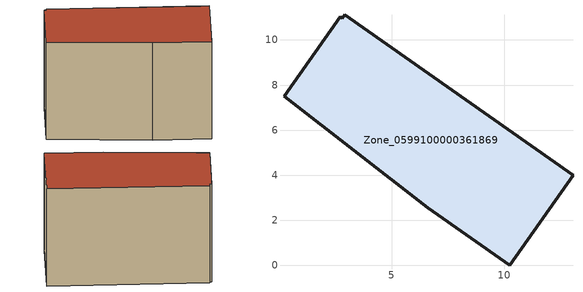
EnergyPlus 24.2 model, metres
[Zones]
Zone_0599100000361869
 floor ground (C_G): 6.62,2.55 0.22,7.51 2.71,11.04 2.81,10.97 2.92,11.11 13.06,3.98 10.26,0 z3.66
 wall outside (C_F): 13.06,3.98 2.92,11.11 2.81,10.97 2.71,11.04 0.22,7.51 6.62,2.55 10.26,0 13.06,3.98 z3.66:12.53
 roof outside (C_R): 6.62,2.55 10.26,0 13.06,3.98 2.92,11.11 2.81,10.97 2.71,11.04 0.22,7.51 z12.53
[BUILDING]
Pand.0599100000361869: North Axis=0; Terrain=City; Loads Convergence Tolerance Value=0.04; Temperature Convergence Tolerance Value=0.4; Solar Distribution=FullExterior; Maximum Number of Warmup Days=25; Minimum Number of Warmup Days=1
[Site:Location]
Rotterdam.The.Hague.AP_ZH_NLD Design_Conditions: Latitude=51.96; Longitude=4.45; Time Zone=1; Elevation=-4.5
[SITE:GROUNDTEMPERATURE:BUILDINGSURFACE]
18, 18, 18, 18, 18, 18, 18, 18, 18, 18, 18, 18
[MATERIAL] Thermal Absorptance=0.9; Solar Absorptance=0.7; Visible Absorptance=0.7
Name | Roughness | Thickness | Conductivity | Density | Specific Heat
G.TC.1992-2005 | MediumSmooth | 0.15 | 0.06 | 540 | 1210
F.TC.1992-2005 | Rough | 0.3 | 0.12 | 1920 | 840
R.TC.1992-2005 | MediumRough | 0.2 | 0.08 | 1500 | 1000
[CONSTRUCTION]
C_G: G.TC.1992-2005
C_F: F.TC.1992-2005
C_R: R.TC.1992-2005
[ZONE]
Zone_0599100000361869: Type=1; Multiplier=1; Ceiling Height=Autocalculate; Volume=Autocalculate; Floor Area=autocalculate; Part of Total Floor Area=Yes
[ZONEINFILTRATION:DESIGNFLOWRATE]
Infil_Zone_0599100000361869: Zone or ZoneList or Space or SpaceList=Zone_0599100000361869; Schedule=AlwaysOn; Design Flow Rate Calculation Method=Flow/Area; Flow Rate per Floor Area=0.0015; Constant Term Coefficient=1; Temperature Term Coefficient=0; Velocity Term Coefficient=0; Velocity Squared Term Coefficient=0
[HVACTEMPLATE:ZONE:IDEALLOADSAIRSYSTEM]
Zone_0599100000361869: Maximum Heating Supply Air Temperature=50; Minimum Cooling Supply Air Temperature=13; Maximum Heating Supply Air Humidity Ratio=0.0156; Minimum Cooling Supply Air Humidity Ratio=0.0077; Heating Limit=NoLimit; Cooling Limit=NoLimit; Dehumidification Control Type=ConstantSensibleHeatRatio; Cooling Sensible Heat Ratio=0.7; Dehumidification Setpoint=60; Humidification Control Type=None; Humidification Setpoint=30; Outdoor Air Method=None; Outdoor Air Flow Rate per Person=0.00944; Outdoor Air Flow Rate per Zone Floor Area=0; Outdoor Air Flow Rate per Zone=0; Demand Controlled Ventilation Type=None; Outdoor Air Economizer Type=NoEconomizer; Heat Recovery Type=None; Sensible Heat Recovery Effectiveness=0.7; Latent Heat Recovery Effectiveness=0.65
[ZONECONTROL:THERMOSTAT]
ThermostatControl_Zone_0599100000361869: Zone or ZoneList=Zone_0599100000361869; Control Type Schedule=DualSetpointControlType; Control 1=Thermostat_Zone_0599100000361869; Temperature Difference Between Cutout And Setpoint=0
[THERMOSTATSETPOINT:DUALSETPOINT]
Thermostat_Zone_0599100000361869: Heating Setpoint Temperature Schedule=HeatingSetpoint_Zone_0599100000361869; Cooling Setpoint Temperature Schedule=CoolingSetpoint_Zone_0599100000361869
[SCHEDULE:COMPACT]
HeatingSetpoint_Zone_0599100000361869: Through: 12/31, For: AllDays, Until: 24:00, 21
CoolingSetpoint_Zone_0599100000361869: Through: 12/31, For: AllDays, Until: 24:00, 24
DualSetpointControlType: Through: 12/31, For: AllDays, Until: 24:00, 4
AlwaysOn: Through: 12/31, For: AllDays, Until: 24:00, 1
